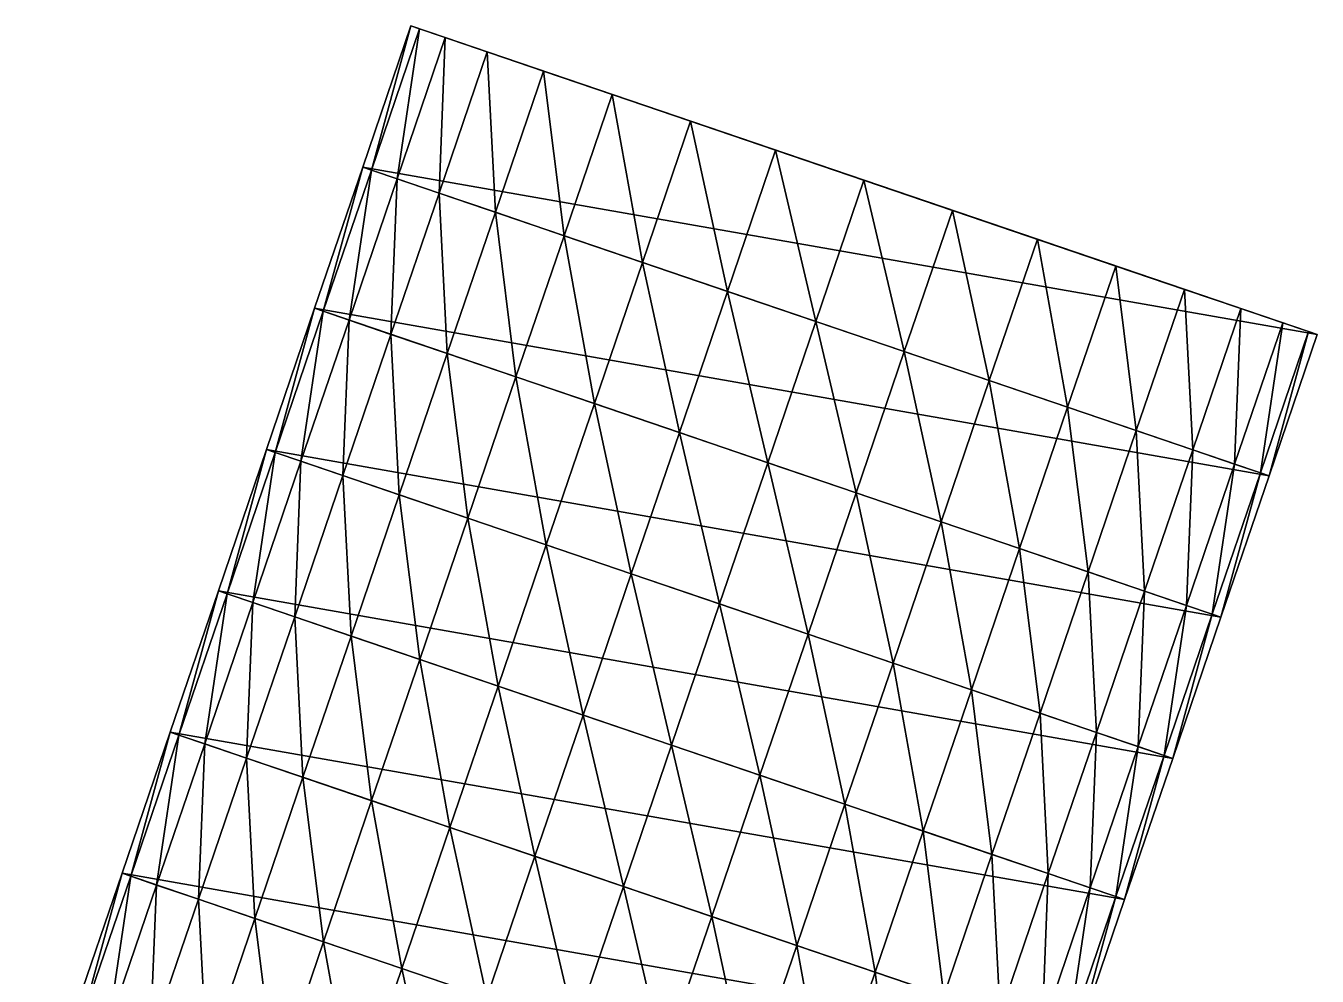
# Model space of a CAD drawing. Extents: x 4965 to 5080, y 10647 to 10739.
# Drawn here: x 5026.751 to 5031.472, y 10735.264 to 10738.738 of the extents above; entities that cross this region are included whole.
import ezdxf

# ---------------------------------------------------------------- set-up
doc = ezdxf.new("R2010")
doc.units = 0
doc.layers.add('06_ESTOCADAS', color=2, linetype='Continuous')
doc.layers.add('20_EJES', color=1, linetype='Continuous')

msp = doc.modelspace()

# ---------------------------------------------------------------- linework, layer by layer
at = {"layer": '20_EJES', "color": 2}
for points in [[(5027.6243, 10731.563, 2097.9609), (5027.7381, 10732.0326, 2097.9609), (5027.8801, 10732.4945, 2097.9609), (5028.056, 10733.0109, 2097.9609), (5028.232, 10733.5272, 2097.9609), (5028.4079, 10734.0435, 2097.9609), (5028.5838, 10734.5598, 2097.9609), (5028.7597, 10735.0761, 2097.9609), (5028.9356, 10735.5924, 2097.9609), (5029.1116, 10736.1087, 2097.9609), (5029.2875, 10736.625, 2097.9609), (5029.4634, 10737.1413, 2097.9609), (5029.6393, 10737.6576, 2097.9609), (5029.8152, 10738.1739, 2097.9609)], [(5027.6243, 10731.563, 2115.9609), (5027.7381, 10732.0326, 2115.9609), (5027.8801, 10732.4945, 2115.9609), (5028.056, 10733.0109, 2115.9609), (5028.232, 10733.5272, 2115.9609), (5028.4079, 10734.0435, 2115.9609), (5028.5838, 10734.5598, 2115.9609), (5028.7597, 10735.0761, 2115.9609), (5028.9356, 10735.5924, 2115.9609), (5029.1116, 10736.1087, 2115.9609), (5029.2875, 10736.625, 2115.9609), (5029.4634, 10737.1413, 2115.9609), (5029.6393, 10737.6576, 2115.9609), (5029.8152, 10738.1739, 2115.9609)], [(5027.6243, 10731.563, 2124.9609), (5027.7381, 10732.0326, 2124.9609), (5027.8801, 10732.4945, 2124.9609), (5028.056, 10733.0109, 2124.9609), (5028.232, 10733.5272, 2124.9609), (5028.4079, 10734.0435, 2124.9609), (5028.5838, 10734.5598, 2124.9609), (5028.7597, 10735.0761, 2124.9609), (5028.9356, 10735.5924, 2124.9609), (5029.1116, 10736.1087, 2124.9609), (5029.2875, 10736.625, 2124.9609), (5029.4634, 10737.1413, 2124.9609), (5029.6393, 10737.6576, 2124.9609), (5029.8152, 10738.1739, 2124.9609)]]:
    msp.add_polyline3d(points, dxfattribs=at)

# ---------------------------------------------------------------- meshes
at = {"layer": '06_ESTOCADAS', "color": 2}
mesh = msp.add_polyface(dxfattribs=at)
corners = [(5028.5431, 10737.4549, 2101.3766), (5028.2921, 10737.5404, 2101.3144), (5028.3672, 10736.9386, 2101.3766), (5028.0861, 10737.6106, 2101.2387), (5028.1162, 10737.0241, 2101.3144), (5027.933, 10737.6628, 2101.1522), (5027.7571, 10737.1464, 2101.1522), (5027.9102, 10737.0943, 2101.2387), (5027.8387, 10737.6949, 2101.0584), (5027.6628, 10737.1786, 2101.0584), (5027.8069, 10737.7057, 2100.9609), (5027.631, 10737.1894, 2100.9609), (5027.8069, 10737.7057, 2097.9609), (5027.631, 10737.1894, 2097.9609), (5029.0054, 10737.8736, 2101.4228), (5028.8295, 10737.3573, 2101.4228), (5029.1402, 10737.2514, 2101.4513), (5028.719, 10737.9712, 2101.3766), (5028.468, 10738.0567, 2101.3144), (5028.262, 10738.1269, 2101.2387), (5028.1089, 10738.1791, 2101.1522), (5028.0147, 10738.2112, 2101.0584), (5027.9828, 10738.222, 2100.9609), (5027.9828, 10738.222, 2097.9609), (5028.8949, 10738.4875, 2101.3766), (5028.6439, 10738.573, 2101.3144), (5028.4379, 10738.6432, 2101.2387), (5028.2848, 10738.6954, 2101.1522), (5028.1906, 10738.7275, 2101.0584), (5028.1587, 10738.7383, 2100.9609), (5028.1587, 10738.7383, 2097.9609), (5029.1813, 10738.3899, 2101.4228), (5029.4921, 10738.284, 2101.4513)]
mesh.append_faces([[corners[k] for k in face] for face in [(0, 1, 2), (1, 3, 4), (5, 6, 7), (3, 5, 7), (8, 9, 6), (5, 8, 6), (10, 11, 9), (8, 10, 9), (12, 13, 11), (10, 12, 11), (14, 15, 16), (17, 0, 15), (14, 17, 15), (18, 1, 0), (17, 18, 0), (19, 3, 1), (18, 19, 1), (20, 5, 3), (19, 20, 3), (21, 8, 5), (20, 21, 5), (22, 10, 8), (21, 22, 8), (23, 12, 10), (22, 23, 10), (24, 17, 14), (25, 18, 17), (24, 25, 17), (26, 19, 18), (25, 26, 18), (27, 20, 19), (26, 27, 19), (28, 21, 20), (27, 28, 20), (29, 22, 21), (28, 29, 21), (30, 23, 22), (29, 30, 22), (31, 32, 30), (24, 31, 30), (25, 24, 30), (26, 25, 30), (27, 26, 30), (28, 27, 30), (29, 28, 30)]])
mesh = msp.add_polyface(dxfattribs=at)
corners = [(5028.5431, 10737.4549, 2119.3766), (5028.2921, 10737.5404, 2119.3144), (5028.3672, 10736.9386, 2119.3766), (5028.0861, 10737.6106, 2119.2387), (5028.1162, 10737.0241, 2119.3144), (5027.933, 10737.6628, 2119.1522), (5027.7571, 10737.1464, 2119.1522), (5027.9102, 10737.0943, 2119.2387), (5027.8387, 10737.6949, 2119.0584), (5027.6628, 10737.1786, 2119.0584), (5027.8069, 10737.7057, 2118.9609), (5027.631, 10737.1894, 2118.9609), (5027.8069, 10737.7057, 2115.9609), (5027.631, 10737.1894, 2115.9609), (5029.0054, 10737.8736, 2119.4228), (5028.8295, 10737.3573, 2119.4228), (5029.1402, 10737.2514, 2119.4513), (5028.719, 10737.9712, 2119.3766), (5028.468, 10738.0567, 2119.3144), (5028.262, 10738.1269, 2119.2387), (5028.1089, 10738.1791, 2119.1522), (5028.0147, 10738.2112, 2119.0584), (5027.9828, 10738.222, 2118.9609), (5027.9828, 10738.222, 2115.9609), (5028.8949, 10738.4875, 2119.3766), (5028.6439, 10738.573, 2119.3144), (5028.4379, 10738.6432, 2119.2387), (5028.2848, 10738.6954, 2119.1522), (5028.1906, 10738.7275, 2119.0584), (5028.1587, 10738.7383, 2118.9609), (5028.1587, 10738.7383, 2115.9609), (5029.1813, 10738.3899, 2119.4228), (5029.4921, 10738.284, 2119.4513)]
mesh.append_faces([[corners[k] for k in face] for face in [(0, 1, 2), (1, 3, 4), (5, 6, 7), (3, 5, 7), (8, 9, 6), (5, 8, 6), (10, 11, 9), (8, 10, 9), (12, 13, 11), (10, 12, 11), (14, 15, 16), (17, 0, 15), (14, 17, 15), (18, 1, 0), (17, 18, 0), (19, 3, 1), (18, 19, 1), (20, 5, 3), (19, 20, 3), (21, 8, 5), (20, 21, 5), (22, 10, 8), (21, 22, 8), (23, 12, 10), (22, 23, 10), (24, 17, 14), (25, 18, 17), (24, 25, 17), (26, 19, 18), (25, 26, 18), (27, 20, 19), (26, 27, 19), (28, 21, 20), (27, 28, 20), (29, 22, 21), (28, 29, 21), (30, 23, 22), (29, 30, 22), (31, 32, 30), (24, 31, 30), (25, 24, 30), (26, 25, 30), (27, 26, 30), (28, 27, 30), (29, 28, 30)]])
mesh = msp.add_polyface(dxfattribs=at)
corners = [(5028.5431, 10737.4549, 2128.3766), (5028.2921, 10737.5404, 2128.3144), (5028.3672, 10736.9386, 2128.3766), (5028.0861, 10737.6106, 2128.2387), (5028.1162, 10737.0241, 2128.3144), (5027.933, 10737.6628, 2128.1522), (5027.7571, 10737.1464, 2128.1522), (5027.9102, 10737.0943, 2128.2387), (5027.8387, 10737.6949, 2128.0584), (5027.6628, 10737.1786, 2128.0584), (5027.8069, 10737.7057, 2127.9609), (5027.631, 10737.1894, 2127.9609), (5027.8069, 10737.7057, 2124.9609), (5027.631, 10737.1894, 2124.9609), (5029.0054, 10737.8736, 2128.4228), (5028.8295, 10737.3573, 2128.4228), (5029.1402, 10737.2514, 2128.4513), (5028.719, 10737.9712, 2128.3766), (5028.468, 10738.0567, 2128.3144), (5028.262, 10738.1269, 2128.2387), (5028.1089, 10738.1791, 2128.1522), (5028.0147, 10738.2112, 2128.0584), (5027.9828, 10738.222, 2127.9609), (5027.9828, 10738.222, 2124.9609), (5028.8949, 10738.4875, 2128.3766), (5028.6439, 10738.573, 2128.3144), (5028.4379, 10738.6432, 2128.2387), (5028.2848, 10738.6954, 2128.1522), (5028.1906, 10738.7275, 2128.0584), (5028.1587, 10738.7383, 2127.9609), (5028.1587, 10738.7383, 2124.9609), (5029.1813, 10738.3899, 2128.4228), (5029.4921, 10738.284, 2128.4513)]
mesh.append_faces([[corners[k] for k in face] for face in [(0, 1, 2), (1, 3, 4), (5, 6, 7), (3, 5, 7), (8, 9, 6), (5, 8, 6), (10, 11, 9), (8, 10, 9), (12, 13, 11), (10, 12, 11), (14, 15, 16), (17, 0, 15), (14, 17, 15), (18, 1, 0), (17, 18, 0), (19, 3, 1), (18, 19, 1), (20, 5, 3), (19, 20, 3), (21, 8, 5), (20, 21, 5), (22, 10, 8), (21, 22, 8), (23, 12, 10), (22, 23, 10), (24, 17, 14), (25, 18, 17), (24, 25, 17), (26, 19, 18), (25, 26, 18), (27, 20, 19), (26, 27, 19), (28, 21, 20), (27, 28, 20), (29, 22, 21), (28, 29, 21), (30, 23, 22), (29, 30, 22), (31, 32, 30), (24, 31, 30), (25, 24, 30), (26, 25, 30), (27, 26, 30), (28, 27, 30), (29, 28, 30)]])
mesh = msp.add_polyface(dxfattribs=at)
corners = [(5031.2958, 10737.0932, 2097.9609), (5031.1199, 10736.5769, 2097.9609), (5027.8069, 10737.7057, 2097.9609), (5027.9828, 10738.222, 2097.9609), (5030.5596, 10737.344, 2101.3766), (5030.2732, 10737.4416, 2101.4228), (5030.3837, 10736.8277, 2101.3766), (5029.9625, 10737.5475, 2101.4513), (5029.7866, 10737.0312, 2101.4513), (5030.0973, 10736.9253, 2101.4228), (5029.6393, 10737.6576, 2101.4609), (5029.4634, 10737.1413, 2101.4609), (5029.3161, 10737.7677, 2101.4513), (5029.1402, 10737.2514, 2101.4513), (5029.0054, 10737.8736, 2101.4228), (5031.4717, 10737.6095, 2097.9609), (5028.1587, 10738.7383, 2097.9609), (5031.4717, 10737.6095, 2100.9609), (5031.2958, 10737.0932, 2100.9609), (5031.4399, 10737.6204, 2101.0584), (5031.264, 10737.1041, 2101.0584), (5031.3456, 10737.6525, 2101.1522), (5031.1697, 10737.1362, 2101.1522), (5031.1925, 10737.7046, 2101.2387), (5031.0166, 10737.1883, 2101.2387), (5030.9865, 10737.7748, 2101.3144), (5030.8106, 10737.2585, 2101.3144), (5030.7355, 10737.8604, 2101.3766), (5030.4491, 10737.9579, 2101.4228), (5030.1384, 10738.0638, 2101.4513), (5029.8152, 10738.1739, 2101.4609), (5029.4921, 10738.284, 2101.4513), (5029.1813, 10738.3899, 2101.4228), (5028.8949, 10738.4875, 2101.3766)]
mesh.append_faces([[corners[k] for k in face] for face in [(0, 1, 2), (3, 0, 2), (4, 5, 6), (7, 8, 9), (5, 7, 9), (10, 11, 8), (7, 10, 8), (12, 13, 11), (10, 12, 11), (12, 14, 13), (15, 0, 3), (16, 15, 3), (17, 18, 0), (15, 17, 0), (19, 20, 18), (17, 19, 18), (21, 22, 20), (19, 21, 20), (23, 24, 22), (21, 23, 22), (25, 26, 24), (23, 25, 24), (27, 4, 26), (25, 27, 26), (28, 5, 4), (27, 28, 4), (29, 7, 5), (28, 29, 5), (30, 10, 7), (29, 30, 7), (31, 12, 10), (30, 31, 10), (32, 14, 12), (31, 32, 12), (32, 33, 14), (17, 15, 16), (19, 17, 16), (21, 19, 16), (23, 21, 16), (25, 23, 16), (27, 25, 16), (28, 27, 16), (29, 28, 16), (30, 29, 16), (31, 30, 16)]])
mesh = msp.add_polyface(dxfattribs=at)
corners = [(5031.2958, 10737.0932, 2115.9609), (5031.1199, 10736.5769, 2115.9609), (5027.8069, 10737.7057, 2115.9609), (5027.9828, 10738.222, 2115.9609), (5030.5596, 10737.344, 2119.3766), (5030.2732, 10737.4416, 2119.4228), (5030.3837, 10736.8277, 2119.3766), (5029.9625, 10737.5475, 2119.4513), (5029.7866, 10737.0312, 2119.4513), (5030.0973, 10736.9253, 2119.4228), (5029.6393, 10737.6576, 2119.4609), (5029.4634, 10737.1413, 2119.4609), (5029.3161, 10737.7677, 2119.4513), (5029.1402, 10737.2514, 2119.4513), (5029.0054, 10737.8736, 2119.4228), (5031.4717, 10737.6095, 2115.9609), (5028.1587, 10738.7383, 2115.9609), (5031.4717, 10737.6095, 2118.9609), (5031.2958, 10737.0932, 2118.9609), (5031.4399, 10737.6204, 2119.0584), (5031.264, 10737.1041, 2119.0584), (5031.3456, 10737.6525, 2119.1522), (5031.1697, 10737.1362, 2119.1522), (5031.1925, 10737.7046, 2119.2387), (5031.0166, 10737.1883, 2119.2387), (5030.9865, 10737.7748, 2119.3144), (5030.8106, 10737.2585, 2119.3144), (5030.7355, 10737.8604, 2119.3766), (5030.4491, 10737.9579, 2119.4228), (5030.1384, 10738.0638, 2119.4513), (5029.8152, 10738.1739, 2119.4609), (5029.4921, 10738.284, 2119.4513), (5029.1813, 10738.3899, 2119.4228), (5028.8949, 10738.4875, 2119.3766)]
mesh.append_faces([[corners[k] for k in face] for face in [(0, 1, 2), (3, 0, 2), (4, 5, 6), (7, 8, 9), (5, 7, 9), (10, 11, 8), (7, 10, 8), (12, 13, 11), (10, 12, 11), (12, 14, 13), (15, 0, 3), (16, 15, 3), (17, 18, 0), (15, 17, 0), (19, 20, 18), (17, 19, 18), (21, 22, 20), (19, 21, 20), (23, 24, 22), (21, 23, 22), (25, 26, 24), (23, 25, 24), (27, 4, 26), (25, 27, 26), (28, 5, 4), (27, 28, 4), (29, 7, 5), (28, 29, 5), (30, 10, 7), (29, 30, 7), (31, 12, 10), (30, 31, 10), (32, 14, 12), (31, 32, 12), (32, 33, 14), (17, 15, 16), (19, 17, 16), (21, 19, 16), (23, 21, 16), (25, 23, 16), (27, 25, 16), (28, 27, 16), (29, 28, 16), (30, 29, 16), (31, 30, 16)]])
mesh = msp.add_polyface(dxfattribs=at)
corners = [(5031.2958, 10737.0932, 2124.9609), (5031.1199, 10736.5769, 2124.9609), (5027.8069, 10737.7057, 2124.9609), (5027.9828, 10738.222, 2124.9609), (5030.5596, 10737.344, 2128.3766), (5030.2732, 10737.4416, 2128.4228), (5030.3837, 10736.8277, 2128.3766), (5029.9625, 10737.5475, 2128.4513), (5029.7866, 10737.0312, 2128.4513), (5030.0973, 10736.9253, 2128.4228), (5029.6393, 10737.6576, 2128.4609), (5029.4634, 10737.1413, 2128.4609), (5029.3161, 10737.7677, 2128.4513), (5029.1402, 10737.2514, 2128.4513), (5029.0054, 10737.8736, 2128.4228), (5031.4717, 10737.6095, 2124.9609), (5028.1587, 10738.7383, 2124.9609), (5031.4717, 10737.6095, 2127.9609), (5031.2958, 10737.0932, 2127.9609), (5031.4399, 10737.6204, 2128.0584), (5031.264, 10737.1041, 2128.0584), (5031.3456, 10737.6525, 2128.1522), (5031.1697, 10737.1362, 2128.1522), (5031.1925, 10737.7046, 2128.2387), (5031.0166, 10737.1883, 2128.2387), (5030.9865, 10737.7748, 2128.3144), (5030.8106, 10737.2585, 2128.3144), (5030.7355, 10737.8604, 2128.3766), (5030.4491, 10737.9579, 2128.4228), (5030.1384, 10738.0638, 2128.4513), (5029.8152, 10738.1739, 2128.4609), (5029.4921, 10738.284, 2128.4513), (5029.1813, 10738.3899, 2128.4228), (5028.8949, 10738.4875, 2128.3766)]
mesh.append_faces([[corners[k] for k in face] for face in [(0, 1, 2), (3, 0, 2), (4, 5, 6), (7, 8, 9), (5, 7, 9), (10, 11, 8), (7, 10, 8), (12, 13, 11), (10, 12, 11), (12, 14, 13), (15, 0, 3), (16, 15, 3), (17, 18, 0), (15, 17, 0), (19, 20, 18), (17, 19, 18), (21, 22, 20), (19, 21, 20), (23, 24, 22), (21, 23, 22), (25, 26, 24), (23, 25, 24), (27, 4, 26), (25, 27, 26), (28, 5, 4), (27, 28, 4), (29, 7, 5), (28, 29, 5), (30, 10, 7), (29, 30, 7), (31, 12, 10), (30, 31, 10), (32, 14, 12), (31, 32, 12), (32, 33, 14), (17, 15, 16), (19, 17, 16), (21, 19, 16), (23, 21, 16), (25, 23, 16), (27, 25, 16), (28, 27, 16), (29, 28, 16), (30, 29, 16), (31, 30, 16)]])
mesh = msp.add_polyface(dxfattribs=at)
corners = [(5027.4052, 10736.1138, 2101.1522), (5027.311, 10736.146, 2101.0584), (5027.2293, 10735.5975, 2101.1522), (5027.2791, 10736.1568, 2100.9609), (5027.1351, 10735.6296, 2101.0584), (5027.2791, 10736.1568, 2097.9609), (5027.1032, 10735.6405, 2100.9609), (5027.4551, 10736.6731, 2097.9609), (5030.768, 10735.5443, 2097.9609), (5029.1116, 10736.1087, 2101.4609), (5028.7884, 10736.2188, 2101.4513), (5028.9356, 10735.5924, 2101.4609), (5028.4776, 10736.3247, 2101.4228), (5028.6125, 10735.7025, 2101.4513), (5028.1913, 10736.4223, 2101.3766), (5028.0153, 10735.906, 2101.3766), (5028.3017, 10735.8084, 2101.4228), (5027.9402, 10736.5078, 2101.3144), (5027.7643, 10735.9915, 2101.3144), (5027.7342, 10736.578, 2101.2387), (5027.5583, 10736.0617, 2101.2387), (5027.5812, 10736.6301, 2101.1522), (5027.4869, 10736.6623, 2101.0584), (5027.4551, 10736.6731, 2100.9609), (5027.631, 10737.1894, 2097.9609), (5030.944, 10736.0606, 2097.9609), (5028.9643, 10736.7351, 2101.4513), (5028.6536, 10736.841, 2101.4228), (5028.3672, 10736.9386, 2101.3766), (5028.1162, 10737.0241, 2101.3144), (5027.9102, 10737.0943, 2101.2387), (5027.7571, 10737.1464, 2101.1522), (5027.6628, 10737.1786, 2101.0584), (5027.631, 10737.1894, 2100.9609), (5027.8069, 10737.7057, 2097.9609), (5031.1199, 10736.5769, 2097.9609), (5028.8295, 10737.3573, 2101.4228), (5029.1402, 10737.2514, 2101.4513), (5028.5431, 10737.4549, 2101.3766), (5028.2921, 10737.5404, 2101.3144), (5028.0861, 10737.6106, 2101.2387)]
mesh.append_faces([[corners[k] for k in face] for face in [(0, 1, 2), (1, 3, 4), (3, 5, 6), (7, 8, 5), (9, 10, 11), (10, 12, 13), (14, 15, 16), (12, 14, 16), (17, 18, 15), (14, 17, 15), (19, 20, 18), (17, 19, 18), (21, 0, 20), (19, 21, 20), (22, 1, 0), (21, 22, 0), (23, 3, 1), (22, 23, 1), (7, 5, 3), (23, 7, 3), (24, 25, 7), (26, 10, 9), (27, 12, 10), (26, 27, 10), (28, 14, 12), (27, 28, 12), (29, 17, 14), (28, 29, 14), (30, 19, 17), (29, 30, 17), (31, 21, 19), (30, 31, 19), (32, 22, 21), (31, 32, 21), (33, 23, 22), (32, 33, 22), (24, 7, 23), (33, 24, 23), (34, 35, 24), (36, 27, 26), (37, 36, 26), (38, 28, 27), (36, 38, 27), (39, 29, 28), (40, 30, 29)]])
mesh = msp.add_polyface(dxfattribs=at)
corners = [(5027.4052, 10736.1138, 2119.1522), (5027.311, 10736.146, 2119.0584), (5027.2293, 10735.5975, 2119.1522), (5027.2791, 10736.1568, 2118.9609), (5027.1351, 10735.6296, 2119.0584), (5027.2791, 10736.1568, 2115.9609), (5027.1032, 10735.6405, 2118.9609), (5027.4551, 10736.6731, 2115.9609), (5030.768, 10735.5443, 2115.9609), (5029.1116, 10736.1087, 2119.4609), (5028.7884, 10736.2188, 2119.4513), (5028.9356, 10735.5924, 2119.4609), (5028.4776, 10736.3247, 2119.4228), (5028.6125, 10735.7025, 2119.4513), (5028.1913, 10736.4223, 2119.3766), (5028.0153, 10735.906, 2119.3766), (5028.3017, 10735.8084, 2119.4228), (5027.9402, 10736.5078, 2119.3144), (5027.7643, 10735.9915, 2119.3144), (5027.7342, 10736.578, 2119.2387), (5027.5583, 10736.0617, 2119.2387), (5027.5812, 10736.6301, 2119.1522), (5027.4869, 10736.6623, 2119.0584), (5027.4551, 10736.6731, 2118.9609), (5027.631, 10737.1894, 2115.9609), (5030.944, 10736.0606, 2115.9609), (5028.9643, 10736.7351, 2119.4513), (5028.6536, 10736.841, 2119.4228), (5028.3672, 10736.9386, 2119.3766), (5028.1162, 10737.0241, 2119.3144), (5027.9102, 10737.0943, 2119.2387), (5027.7571, 10737.1464, 2119.1522), (5027.6628, 10737.1786, 2119.0584), (5027.631, 10737.1894, 2118.9609), (5027.8069, 10737.7057, 2115.9609), (5031.1199, 10736.5769, 2115.9609), (5028.8295, 10737.3573, 2119.4228), (5029.1402, 10737.2514, 2119.4513), (5028.5431, 10737.4549, 2119.3766), (5028.2921, 10737.5404, 2119.3144), (5028.0861, 10737.6106, 2119.2387)]
mesh.append_faces([[corners[k] for k in face] for face in [(0, 1, 2), (1, 3, 4), (3, 5, 6), (7, 8, 5), (9, 10, 11), (10, 12, 13), (14, 15, 16), (12, 14, 16), (17, 18, 15), (14, 17, 15), (19, 20, 18), (17, 19, 18), (21, 0, 20), (19, 21, 20), (22, 1, 0), (21, 22, 0), (23, 3, 1), (22, 23, 1), (7, 5, 3), (23, 7, 3), (24, 25, 7), (26, 10, 9), (27, 12, 10), (26, 27, 10), (28, 14, 12), (27, 28, 12), (29, 17, 14), (28, 29, 14), (30, 19, 17), (29, 30, 17), (31, 21, 19), (30, 31, 19), (32, 22, 21), (31, 32, 21), (33, 23, 22), (32, 33, 22), (24, 7, 23), (33, 24, 23), (34, 35, 24), (36, 27, 26), (37, 36, 26), (38, 28, 27), (36, 38, 27), (39, 29, 28), (40, 30, 29)]])
mesh = msp.add_polyface(dxfattribs=at)
corners = [(5027.4052, 10736.1138, 2128.1522), (5027.311, 10736.146, 2128.0584), (5027.2293, 10735.5975, 2128.1522), (5027.2791, 10736.1568, 2127.9609), (5027.1351, 10735.6296, 2128.0584), (5027.2791, 10736.1568, 2124.9609), (5027.1032, 10735.6405, 2127.9609), (5027.4551, 10736.6731, 2124.9609), (5030.768, 10735.5443, 2124.9609), (5029.1116, 10736.1087, 2128.4609), (5028.7884, 10736.2188, 2128.4513), (5028.9356, 10735.5924, 2128.4609), (5028.4776, 10736.3247, 2128.4228), (5028.6125, 10735.7025, 2128.4513), (5028.1913, 10736.4223, 2128.3766), (5028.0153, 10735.906, 2128.3766), (5028.3017, 10735.8084, 2128.4228), (5027.9402, 10736.5078, 2128.3144), (5027.7643, 10735.9915, 2128.3144), (5027.7342, 10736.578, 2128.2387), (5027.5583, 10736.0617, 2128.2387), (5027.5812, 10736.6301, 2128.1522), (5027.4869, 10736.6623, 2128.0584), (5027.4551, 10736.6731, 2127.9609), (5027.631, 10737.1894, 2124.9609), (5030.944, 10736.0606, 2124.9609), (5028.9643, 10736.7351, 2128.4513), (5028.6536, 10736.841, 2128.4228), (5028.3672, 10736.9386, 2128.3766), (5028.1162, 10737.0241, 2128.3144), (5027.9102, 10737.0943, 2128.2387), (5027.7571, 10737.1464, 2128.1522), (5027.6628, 10737.1786, 2128.0584), (5027.631, 10737.1894, 2127.9609), (5027.8069, 10737.7057, 2124.9609), (5031.1199, 10736.5769, 2124.9609), (5028.8295, 10737.3573, 2128.4228), (5029.1402, 10737.2514, 2128.4513), (5028.5431, 10737.4549, 2128.3766), (5028.2921, 10737.5404, 2128.3144), (5028.0861, 10737.6106, 2128.2387)]
mesh.append_faces([[corners[k] for k in face] for face in [(0, 1, 2), (1, 3, 4), (3, 5, 6), (7, 8, 5), (9, 10, 11), (10, 12, 13), (14, 15, 16), (12, 14, 16), (17, 18, 15), (14, 17, 15), (19, 20, 18), (17, 19, 18), (21, 0, 20), (19, 21, 20), (22, 1, 0), (21, 22, 0), (23, 3, 1), (22, 23, 1), (7, 5, 3), (23, 7, 3), (24, 25, 7), (26, 10, 9), (27, 12, 10), (26, 27, 10), (28, 14, 12), (27, 28, 12), (29, 17, 14), (28, 29, 14), (30, 19, 17), (29, 30, 17), (31, 21, 19), (30, 31, 19), (32, 22, 21), (31, 32, 21), (33, 23, 22), (32, 33, 22), (24, 7, 23), (33, 24, 23), (34, 35, 24), (36, 27, 26), (37, 36, 26), (38, 28, 27), (36, 38, 27), (39, 29, 28), (40, 30, 29)]])
mesh = msp.add_polyface(dxfattribs=at)
corners = [(5030.944, 10736.0606, 2097.9609), (5030.768, 10735.5443, 2097.9609), (5027.4551, 10736.6731, 2097.9609), (5030.8179, 10736.1036, 2101.1522), (5030.6648, 10736.1557, 2101.2387), (5030.6419, 10735.5873, 2101.1522), (5030.4588, 10736.2259, 2101.3144), (5030.4889, 10735.6394, 2101.2387), (5030.2078, 10736.3114, 2101.3766), (5030.2829, 10735.7096, 2101.3144), (5029.9214, 10736.409, 2101.4228), (5029.7455, 10735.8927, 2101.4228), (5030.0318, 10735.7951, 2101.3766), (5029.6106, 10736.5149, 2101.4513), (5029.4347, 10735.9986, 2101.4513), (5029.2875, 10736.625, 2101.4609), (5029.1116, 10736.1087, 2101.4609), (5028.9643, 10736.7351, 2101.4513), (5031.1199, 10736.5769, 2097.9609), (5027.631, 10737.1894, 2097.9609), (5031.1199, 10736.5769, 2100.9609), (5030.944, 10736.0606, 2100.9609), (5031.088, 10736.5877, 2101.0584), (5030.9121, 10736.0714, 2101.0584), (5030.9938, 10736.6199, 2101.1522), (5030.8407, 10736.672, 2101.2387), (5030.6347, 10736.7422, 2101.3144), (5030.3837, 10736.8277, 2101.3766), (5030.0973, 10736.9253, 2101.4228), (5029.7866, 10737.0312, 2101.4513), (5029.4634, 10737.1413, 2101.4609), (5029.1402, 10737.2514, 2101.4513), (5031.2958, 10737.0932, 2100.9609), (5031.2958, 10737.0932, 2097.9609), (5031.264, 10737.1041, 2101.0584), (5031.1697, 10737.1362, 2101.1522), (5031.0166, 10737.1883, 2101.2387), (5030.8106, 10737.2585, 2101.3144), (5030.5596, 10737.344, 2101.3766), (5030.2732, 10737.4416, 2101.4228)]
mesh.append_faces([[corners[k] for k in face] for face in [(0, 1, 2), (3, 4, 5), (4, 6, 7), (6, 8, 9), (10, 11, 12), (8, 10, 12), (13, 14, 11), (10, 13, 11), (15, 16, 14), (13, 15, 14), (15, 17, 16), (18, 0, 19), (20, 21, 0), (18, 20, 0), (22, 23, 21), (20, 22, 21), (24, 3, 23), (22, 24, 23), (25, 4, 3), (24, 25, 3), (26, 6, 4), (25, 26, 4), (27, 8, 6), (26, 27, 6), (28, 10, 8), (27, 28, 8), (29, 13, 10), (28, 29, 10), (30, 15, 13), (29, 30, 13), (31, 17, 15), (30, 31, 15), (32, 20, 18), (33, 32, 18), (34, 22, 20), (32, 34, 20), (35, 24, 22), (34, 35, 22), (36, 25, 24), (35, 36, 24), (37, 26, 25), (36, 37, 25), (38, 27, 26), (37, 38, 26), (39, 28, 27)]])
mesh = msp.add_polyface(dxfattribs=at)
corners = [(5030.944, 10736.0606, 2115.9609), (5030.768, 10735.5443, 2115.9609), (5027.4551, 10736.6731, 2115.9609), (5030.8179, 10736.1036, 2119.1522), (5030.6648, 10736.1557, 2119.2387), (5030.6419, 10735.5873, 2119.1522), (5030.4588, 10736.2259, 2119.3144), (5030.4889, 10735.6394, 2119.2387), (5030.2078, 10736.3114, 2119.3766), (5030.2829, 10735.7096, 2119.3144), (5029.9214, 10736.409, 2119.4228), (5029.7455, 10735.8927, 2119.4228), (5030.0318, 10735.7951, 2119.3766), (5029.6106, 10736.5149, 2119.4513), (5029.4347, 10735.9986, 2119.4513), (5029.2875, 10736.625, 2119.4609), (5029.1116, 10736.1087, 2119.4609), (5028.9643, 10736.7351, 2119.4513), (5031.1199, 10736.5769, 2115.9609), (5027.631, 10737.1894, 2115.9609), (5031.1199, 10736.5769, 2118.9609), (5030.944, 10736.0606, 2118.9609), (5031.088, 10736.5877, 2119.0584), (5030.9121, 10736.0714, 2119.0584), (5030.9938, 10736.6199, 2119.1522), (5030.8407, 10736.672, 2119.2387), (5030.6347, 10736.7422, 2119.3144), (5030.3837, 10736.8277, 2119.3766), (5030.0973, 10736.9253, 2119.4228), (5029.7866, 10737.0312, 2119.4513), (5029.4634, 10737.1413, 2119.4609), (5029.1402, 10737.2514, 2119.4513), (5031.2958, 10737.0932, 2118.9609), (5031.2958, 10737.0932, 2115.9609), (5031.264, 10737.1041, 2119.0584), (5031.1697, 10737.1362, 2119.1522), (5031.0166, 10737.1883, 2119.2387), (5030.8106, 10737.2585, 2119.3144), (5030.5596, 10737.344, 2119.3766), (5030.2732, 10737.4416, 2119.4228)]
mesh.append_faces([[corners[k] for k in face] for face in [(0, 1, 2), (3, 4, 5), (4, 6, 7), (6, 8, 9), (10, 11, 12), (8, 10, 12), (13, 14, 11), (10, 13, 11), (15, 16, 14), (13, 15, 14), (15, 17, 16), (18, 0, 19), (20, 21, 0), (18, 20, 0), (22, 23, 21), (20, 22, 21), (24, 3, 23), (22, 24, 23), (25, 4, 3), (24, 25, 3), (26, 6, 4), (25, 26, 4), (27, 8, 6), (26, 27, 6), (28, 10, 8), (27, 28, 8), (29, 13, 10), (28, 29, 10), (30, 15, 13), (29, 30, 13), (31, 17, 15), (30, 31, 15), (32, 20, 18), (33, 32, 18), (34, 22, 20), (32, 34, 20), (35, 24, 22), (34, 35, 22), (36, 25, 24), (35, 36, 24), (37, 26, 25), (36, 37, 25), (38, 27, 26), (37, 38, 26), (39, 28, 27)]])
mesh = msp.add_polyface(dxfattribs=at)
corners = [(5030.944, 10736.0606, 2124.9609), (5030.768, 10735.5443, 2124.9609), (5027.4551, 10736.6731, 2124.9609), (5030.8179, 10736.1036, 2128.1522), (5030.6648, 10736.1557, 2128.2387), (5030.6419, 10735.5873, 2128.1522), (5030.4588, 10736.2259, 2128.3144), (5030.4889, 10735.6394, 2128.2387), (5030.2078, 10736.3114, 2128.3766), (5030.2829, 10735.7096, 2128.3144), (5029.9214, 10736.409, 2128.4228), (5029.7455, 10735.8927, 2128.4228), (5030.0318, 10735.7951, 2128.3766), (5029.6106, 10736.5149, 2128.4513), (5029.4347, 10735.9986, 2128.4513), (5029.2875, 10736.625, 2128.4609), (5029.1116, 10736.1087, 2128.4609), (5028.9643, 10736.7351, 2128.4513), (5031.1199, 10736.5769, 2124.9609), (5027.631, 10737.1894, 2124.9609), (5031.1199, 10736.5769, 2127.9609), (5030.944, 10736.0606, 2127.9609), (5031.088, 10736.5877, 2128.0584), (5030.9121, 10736.0714, 2128.0584), (5030.9938, 10736.6199, 2128.1522), (5030.8407, 10736.672, 2128.2387), (5030.6347, 10736.7422, 2128.3144), (5030.3837, 10736.8277, 2128.3766), (5030.0973, 10736.9253, 2128.4228), (5029.7866, 10737.0312, 2128.4513), (5029.4634, 10737.1413, 2128.4609), (5029.1402, 10737.2514, 2128.4513), (5031.2958, 10737.0932, 2127.9609), (5031.2958, 10737.0932, 2124.9609), (5031.264, 10737.1041, 2128.0584), (5031.1697, 10737.1362, 2128.1522), (5031.0166, 10737.1883, 2128.2387), (5030.8106, 10737.2585, 2128.3144), (5030.5596, 10737.344, 2128.3766), (5030.2732, 10737.4416, 2128.4228)]
mesh.append_faces([[corners[k] for k in face] for face in [(0, 1, 2), (3, 4, 5), (4, 6, 7), (6, 8, 9), (10, 11, 12), (8, 10, 12), (13, 14, 11), (10, 13, 11), (15, 16, 14), (13, 15, 14), (15, 17, 16), (18, 0, 19), (20, 21, 0), (18, 20, 0), (22, 23, 21), (20, 22, 21), (24, 3, 23), (22, 24, 23), (25, 4, 3), (24, 25, 3), (26, 6, 4), (25, 26, 4), (27, 8, 6), (26, 27, 6), (28, 10, 8), (27, 28, 8), (29, 13, 10), (28, 29, 10), (30, 15, 13), (29, 30, 13), (31, 17, 15), (30, 31, 15), (32, 20, 18), (33, 32, 18), (34, 22, 20), (32, 34, 20), (35, 24, 22), (34, 35, 22), (36, 25, 24), (35, 36, 24), (37, 26, 25), (36, 37, 25), (38, 27, 26), (37, 38, 26), (39, 28, 27)]])
mesh = msp.add_polyface(dxfattribs=at)
corners = [(5027.6635, 10734.8733, 2101.3766), (5027.4125, 10734.9589, 2101.3144), (5027.4876, 10734.357, 2101.3766), (5027.2065, 10735.0291, 2101.2387), (5027.2366, 10734.4426, 2101.3144), (5027.0534, 10735.0812, 2101.1522), (5026.8775, 10734.5649, 2101.1522), (5027.0306, 10734.5128, 2101.2387), (5026.9591, 10735.1133, 2101.0584), (5026.7832, 10734.597, 2101.0584), (5026.9273, 10735.1242, 2100.9609), (5026.7514, 10734.6079, 2100.9609), (5026.9273, 10735.1242, 2097.9609), (5026.7514, 10734.6079, 2097.9609), (5027.1032, 10735.6405, 2097.9609), (5030.4162, 10734.5117, 2097.9609), (5028.4365, 10735.1862, 2101.4513), (5028.2606, 10734.6699, 2101.4513), (5028.5838, 10734.5598, 2101.4609), (5028.7597, 10735.0761, 2101.4609), (5028.1258, 10735.2921, 2101.4228), (5027.9499, 10734.7758, 2101.4228), (5027.8394, 10735.3896, 2101.3766), (5027.5884, 10735.4752, 2101.3144), (5027.3824, 10735.5454, 2101.2387), (5027.2293, 10735.5975, 2101.1522), (5027.1351, 10735.6296, 2101.0584), (5027.1032, 10735.6405, 2100.9609), (5027.2791, 10736.1568, 2097.9609), (5030.5921, 10735.028, 2097.9609), (5028.6125, 10735.7025, 2101.4513), (5028.3017, 10735.8084, 2101.4228), (5028.0153, 10735.906, 2101.3766), (5027.7643, 10735.9915, 2101.3144), (5027.5583, 10736.0617, 2101.2387), (5027.4052, 10736.1138, 2101.1522), (5027.311, 10736.146, 2101.0584), (5027.2791, 10736.1568, 2100.9609), (5028.4776, 10736.3247, 2101.4228)]
mesh.append_faces([[corners[k] for k in face] for face in [(0, 1, 2), (1, 3, 4), (5, 6, 7), (3, 5, 7), (8, 9, 6), (5, 8, 6), (10, 11, 9), (8, 10, 9), (12, 13, 11), (10, 12, 11), (14, 15, 12), (16, 17, 18), (19, 16, 18), (20, 21, 17), (16, 20, 17), (22, 0, 21), (20, 22, 21), (23, 1, 0), (22, 23, 0), (24, 3, 1), (23, 24, 1), (25, 5, 3), (24, 25, 3), (26, 8, 5), (25, 26, 5), (27, 10, 8), (26, 27, 8), (14, 12, 10), (27, 14, 10), (28, 29, 14), (30, 16, 19), (31, 20, 16), (30, 31, 16), (32, 22, 20), (31, 32, 20), (33, 23, 22), (32, 33, 22), (34, 24, 23), (33, 34, 23), (35, 25, 24), (34, 35, 24), (36, 26, 25), (37, 27, 26), (28, 14, 27), (38, 31, 30)]])
mesh = msp.add_polyface(dxfattribs=at)
corners = [(5027.6635, 10734.8733, 2119.3766), (5027.4125, 10734.9589, 2119.3144), (5027.4876, 10734.357, 2119.3766), (5027.2065, 10735.0291, 2119.2387), (5027.2366, 10734.4426, 2119.3144), (5027.0534, 10735.0812, 2119.1522), (5026.8775, 10734.5649, 2119.1522), (5027.0306, 10734.5128, 2119.2387), (5026.9591, 10735.1133, 2119.0584), (5026.7832, 10734.597, 2119.0584), (5026.9273, 10735.1242, 2118.9609), (5026.7514, 10734.6079, 2118.9609), (5026.9273, 10735.1242, 2115.9609), (5026.7514, 10734.6079, 2115.9609), (5027.1032, 10735.6405, 2115.9609), (5030.4162, 10734.5117, 2115.9609), (5028.4365, 10735.1862, 2119.4513), (5028.2606, 10734.6699, 2119.4513), (5028.5838, 10734.5598, 2119.4609), (5028.7597, 10735.0761, 2119.4609), (5028.1258, 10735.2921, 2119.4228), (5027.9499, 10734.7758, 2119.4228), (5027.8394, 10735.3896, 2119.3766), (5027.5884, 10735.4752, 2119.3144), (5027.3824, 10735.5454, 2119.2387), (5027.2293, 10735.5975, 2119.1522), (5027.1351, 10735.6296, 2119.0584), (5027.1032, 10735.6405, 2118.9609), (5027.2791, 10736.1568, 2115.9609), (5030.5921, 10735.028, 2115.9609), (5028.6125, 10735.7025, 2119.4513), (5028.3017, 10735.8084, 2119.4228), (5028.0153, 10735.906, 2119.3766), (5027.7643, 10735.9915, 2119.3144), (5027.5583, 10736.0617, 2119.2387), (5027.4052, 10736.1138, 2119.1522), (5027.311, 10736.146, 2119.0584), (5027.2791, 10736.1568, 2118.9609), (5028.4776, 10736.3247, 2119.4228)]
mesh.append_faces([[corners[k] for k in face] for face in [(0, 1, 2), (1, 3, 4), (5, 6, 7), (3, 5, 7), (8, 9, 6), (5, 8, 6), (10, 11, 9), (8, 10, 9), (12, 13, 11), (10, 12, 11), (14, 15, 12), (16, 17, 18), (19, 16, 18), (20, 21, 17), (16, 20, 17), (22, 0, 21), (20, 22, 21), (23, 1, 0), (22, 23, 0), (24, 3, 1), (23, 24, 1), (25, 5, 3), (24, 25, 3), (26, 8, 5), (25, 26, 5), (27, 10, 8), (26, 27, 8), (14, 12, 10), (27, 14, 10), (28, 29, 14), (30, 16, 19), (31, 20, 16), (30, 31, 16), (32, 22, 20), (31, 32, 20), (33, 23, 22), (32, 33, 22), (34, 24, 23), (33, 34, 23), (35, 25, 24), (34, 35, 24), (36, 26, 25), (37, 27, 26), (28, 14, 27), (38, 31, 30)]])
mesh = msp.add_polyface(dxfattribs=at)
corners = [(5027.6635, 10734.8733, 2128.3766), (5027.4125, 10734.9589, 2128.3144), (5027.4876, 10734.357, 2128.3766), (5027.2065, 10735.0291, 2128.2387), (5027.2366, 10734.4426, 2128.3144), (5027.0534, 10735.0812, 2128.1522), (5026.8775, 10734.5649, 2128.1522), (5027.0306, 10734.5128, 2128.2387), (5026.9591, 10735.1133, 2128.0584), (5026.7832, 10734.597, 2128.0584), (5026.9273, 10735.1242, 2127.9609), (5026.7514, 10734.6079, 2127.9609), (5026.9273, 10735.1242, 2124.9609), (5026.7514, 10734.6079, 2124.9609), (5027.1032, 10735.6405, 2124.9609), (5030.4162, 10734.5117, 2124.9609), (5028.4365, 10735.1862, 2128.4513), (5028.2606, 10734.6699, 2128.4513), (5028.5838, 10734.5598, 2128.4609), (5028.7597, 10735.0761, 2128.4609), (5028.1258, 10735.2921, 2128.4228), (5027.9499, 10734.7758, 2128.4228), (5027.8394, 10735.3896, 2128.3766), (5027.5884, 10735.4752, 2128.3144), (5027.3824, 10735.5454, 2128.2387), (5027.2293, 10735.5975, 2128.1522), (5027.1351, 10735.6296, 2128.0584), (5027.1032, 10735.6405, 2127.9609), (5027.2791, 10736.1568, 2124.9609), (5030.5921, 10735.028, 2124.9609), (5028.6125, 10735.7025, 2128.4513), (5028.3017, 10735.8084, 2128.4228), (5028.0153, 10735.906, 2128.3766), (5027.7643, 10735.9915, 2128.3144), (5027.5583, 10736.0617, 2128.2387), (5027.4052, 10736.1138, 2128.1522), (5027.311, 10736.146, 2128.0584), (5027.2791, 10736.1568, 2127.9609), (5028.4776, 10736.3247, 2128.4228)]
mesh.append_faces([[corners[k] for k in face] for face in [(0, 1, 2), (1, 3, 4), (5, 6, 7), (3, 5, 7), (8, 9, 6), (5, 8, 6), (10, 11, 9), (8, 10, 9), (12, 13, 11), (10, 12, 11), (14, 15, 12), (16, 17, 18), (19, 16, 18), (20, 21, 17), (16, 20, 17), (22, 0, 21), (20, 22, 21), (23, 1, 0), (22, 23, 0), (24, 3, 1), (23, 24, 1), (25, 5, 3), (24, 25, 3), (26, 8, 5), (25, 26, 5), (27, 10, 8), (26, 27, 8), (14, 12, 10), (27, 14, 10), (28, 29, 14), (30, 16, 19), (31, 20, 16), (30, 31, 16), (32, 22, 20), (31, 32, 20), (33, 23, 22), (32, 33, 22), (34, 24, 23), (33, 34, 23), (35, 25, 24), (34, 35, 24), (36, 26, 25), (37, 27, 26), (28, 14, 27), (38, 31, 30)]])
mesh = msp.add_polyface(dxfattribs=at)
corners = [(5029.0829, 10734.966, 2101.4513), (5028.7597, 10735.0761, 2101.4609), (5028.907, 10734.4497, 2101.4513), (5030.5921, 10735.028, 2097.9609), (5030.4162, 10734.5117, 2097.9609), (5027.1032, 10735.6405, 2097.9609), (5030.5921, 10735.028, 2100.9609), (5030.5603, 10735.0388, 2101.0584), (5030.4162, 10734.5117, 2100.9609), (5030.466, 10735.0709, 2101.1522), (5030.3844, 10734.5225, 2101.0584), (5030.3129, 10735.1231, 2101.2387), (5030.2901, 10734.5546, 2101.1522), (5030.1069, 10735.1933, 2101.3144), (5030.137, 10734.6068, 2101.2387), (5029.8559, 10735.2788, 2101.3766), (5029.68, 10734.7625, 2101.3766), (5029.931, 10734.677, 2101.3144), (5029.5695, 10735.3764, 2101.4228), (5029.3936, 10734.8601, 2101.4228), (5029.2588, 10735.4823, 2101.4513), (5028.9356, 10735.5924, 2101.4609), (5028.6125, 10735.7025, 2101.4513), (5030.768, 10735.5443, 2097.9609), (5027.2791, 10736.1568, 2097.9609), (5030.768, 10735.5443, 2100.9609), (5030.7362, 10735.5551, 2101.0584), (5030.6419, 10735.5873, 2101.1522), (5030.4889, 10735.6394, 2101.2387), (5030.2829, 10735.7096, 2101.3144), (5030.0318, 10735.7951, 2101.3766), (5029.7455, 10735.8927, 2101.4228), (5029.4347, 10735.9986, 2101.4513), (5029.1116, 10736.1087, 2101.4609), (5028.7884, 10736.2188, 2101.4513), (5030.944, 10736.0606, 2100.9609), (5030.944, 10736.0606, 2097.9609), (5030.9121, 10736.0714, 2101.0584), (5030.8179, 10736.1036, 2101.1522), (5030.6648, 10736.1557, 2101.2387), (5030.4588, 10736.2259, 2101.3144), (5030.2078, 10736.3114, 2101.3766)]
mesh.append_faces([[corners[k] for k in face] for face in [(0, 1, 2), (3, 4, 5), (3, 6, 4), (6, 7, 8), (7, 9, 10), (9, 11, 12), (11, 13, 14), (15, 16, 17), (13, 15, 17), (18, 19, 16), (15, 18, 16), (20, 0, 19), (18, 20, 19), (21, 1, 0), (20, 21, 0), (21, 22, 1), (23, 3, 24), (25, 6, 3), (23, 25, 3), (26, 7, 6), (25, 26, 6), (27, 9, 7), (26, 27, 7), (28, 11, 9), (27, 28, 9), (29, 13, 11), (28, 29, 11), (30, 15, 13), (29, 30, 13), (31, 18, 15), (30, 31, 15), (32, 20, 18), (31, 32, 18), (33, 21, 20), (32, 33, 20), (34, 22, 21), (35, 25, 23), (36, 35, 23), (37, 26, 25), (35, 37, 25), (38, 27, 26), (37, 38, 26), (39, 28, 27), (40, 29, 28), (41, 30, 29)]])
mesh = msp.add_polyface(dxfattribs=at)
corners = [(5029.0829, 10734.966, 2119.4513), (5028.7597, 10735.0761, 2119.4609), (5028.907, 10734.4497, 2119.4513), (5030.5921, 10735.028, 2115.9609), (5030.4162, 10734.5117, 2115.9609), (5027.1032, 10735.6405, 2115.9609), (5030.5921, 10735.028, 2118.9609), (5030.5603, 10735.0388, 2119.0584), (5030.4162, 10734.5117, 2118.9609), (5030.466, 10735.0709, 2119.1522), (5030.3844, 10734.5225, 2119.0584), (5030.3129, 10735.1231, 2119.2387), (5030.2901, 10734.5546, 2119.1522), (5030.1069, 10735.1933, 2119.3144), (5030.137, 10734.6068, 2119.2387), (5029.8559, 10735.2788, 2119.3766), (5029.68, 10734.7625, 2119.3766), (5029.931, 10734.677, 2119.3144), (5029.5695, 10735.3764, 2119.4228), (5029.3936, 10734.8601, 2119.4228), (5029.2588, 10735.4823, 2119.4513), (5028.9356, 10735.5924, 2119.4609), (5028.6125, 10735.7025, 2119.4513), (5030.768, 10735.5443, 2115.9609), (5027.2791, 10736.1568, 2115.9609), (5030.768, 10735.5443, 2118.9609), (5030.7362, 10735.5551, 2119.0584), (5030.6419, 10735.5873, 2119.1522), (5030.4889, 10735.6394, 2119.2387), (5030.2829, 10735.7096, 2119.3144), (5030.0318, 10735.7951, 2119.3766), (5029.7455, 10735.8927, 2119.4228), (5029.4347, 10735.9986, 2119.4513), (5029.1116, 10736.1087, 2119.4609), (5028.7884, 10736.2188, 2119.4513), (5030.944, 10736.0606, 2118.9609), (5030.944, 10736.0606, 2115.9609), (5030.9121, 10736.0714, 2119.0584), (5030.8179, 10736.1036, 2119.1522), (5030.6648, 10736.1557, 2119.2387), (5030.4588, 10736.2259, 2119.3144), (5030.2078, 10736.3114, 2119.3766)]
mesh.append_faces([[corners[k] for k in face] for face in [(0, 1, 2), (3, 4, 5), (3, 6, 4), (6, 7, 8), (7, 9, 10), (9, 11, 12), (11, 13, 14), (15, 16, 17), (13, 15, 17), (18, 19, 16), (15, 18, 16), (20, 0, 19), (18, 20, 19), (21, 1, 0), (20, 21, 0), (21, 22, 1), (23, 3, 24), (25, 6, 3), (23, 25, 3), (26, 7, 6), (25, 26, 6), (27, 9, 7), (26, 27, 7), (28, 11, 9), (27, 28, 9), (29, 13, 11), (28, 29, 11), (30, 15, 13), (29, 30, 13), (31, 18, 15), (30, 31, 15), (32, 20, 18), (31, 32, 18), (33, 21, 20), (32, 33, 20), (34, 22, 21), (35, 25, 23), (36, 35, 23), (37, 26, 25), (35, 37, 25), (38, 27, 26), (37, 38, 26), (39, 28, 27), (40, 29, 28), (41, 30, 29)]])
mesh = msp.add_polyface(dxfattribs=at)
corners = [(5029.0829, 10734.966, 2128.4513), (5028.7597, 10735.0761, 2128.4609), (5028.907, 10734.4497, 2128.4513), (5030.5921, 10735.028, 2124.9609), (5030.4162, 10734.5117, 2124.9609), (5027.1032, 10735.6405, 2124.9609), (5030.5921, 10735.028, 2127.9609), (5030.5603, 10735.0388, 2128.0584), (5030.4162, 10734.5117, 2127.9609), (5030.466, 10735.0709, 2128.1522), (5030.3844, 10734.5225, 2128.0584), (5030.3129, 10735.1231, 2128.2387), (5030.2901, 10734.5546, 2128.1522), (5030.1069, 10735.1933, 2128.3144), (5030.137, 10734.6068, 2128.2387), (5029.8559, 10735.2788, 2128.3766), (5029.68, 10734.7625, 2128.3766), (5029.931, 10734.677, 2128.3144), (5029.5695, 10735.3764, 2128.4228), (5029.3936, 10734.8601, 2128.4228), (5029.2588, 10735.4823, 2128.4513), (5028.9356, 10735.5924, 2128.4609), (5028.6125, 10735.7025, 2128.4513), (5030.768, 10735.5443, 2124.9609), (5027.2791, 10736.1568, 2124.9609), (5030.768, 10735.5443, 2127.9609), (5030.7362, 10735.5551, 2128.0584), (5030.6419, 10735.5873, 2128.1522), (5030.4889, 10735.6394, 2128.2387), (5030.2829, 10735.7096, 2128.3144), (5030.0318, 10735.7951, 2128.3766), (5029.7455, 10735.8927, 2128.4228), (5029.4347, 10735.9986, 2128.4513), (5029.1116, 10736.1087, 2128.4609), (5028.7884, 10736.2188, 2128.4513), (5030.944, 10736.0606, 2127.9609), (5030.944, 10736.0606, 2124.9609), (5030.9121, 10736.0714, 2128.0584), (5030.8179, 10736.1036, 2128.1522), (5030.6648, 10736.1557, 2128.2387), (5030.4588, 10736.2259, 2128.3144), (5030.2078, 10736.3114, 2128.3766)]
mesh.append_faces([[corners[k] for k in face] for face in [(0, 1, 2), (3, 4, 5), (3, 6, 4), (6, 7, 8), (7, 9, 10), (9, 11, 12), (11, 13, 14), (15, 16, 17), (13, 15, 17), (18, 19, 16), (15, 18, 16), (20, 0, 19), (18, 20, 19), (21, 1, 0), (20, 21, 0), (21, 22, 1), (23, 3, 24), (25, 6, 3), (23, 25, 3), (26, 7, 6), (25, 26, 6), (27, 9, 7), (26, 27, 7), (28, 11, 9), (27, 28, 9), (29, 13, 11), (28, 29, 11), (30, 15, 13), (29, 30, 13), (31, 18, 15), (30, 31, 15), (32, 20, 18), (31, 32, 18), (33, 21, 20), (32, 33, 20), (34, 22, 21), (35, 25, 23), (36, 35, 23), (37, 26, 25), (35, 37, 25), (38, 27, 26), (37, 38, 26), (39, 28, 27), (40, 29, 28), (41, 30, 29)]])

doc.saveas('drawing.dxf')
